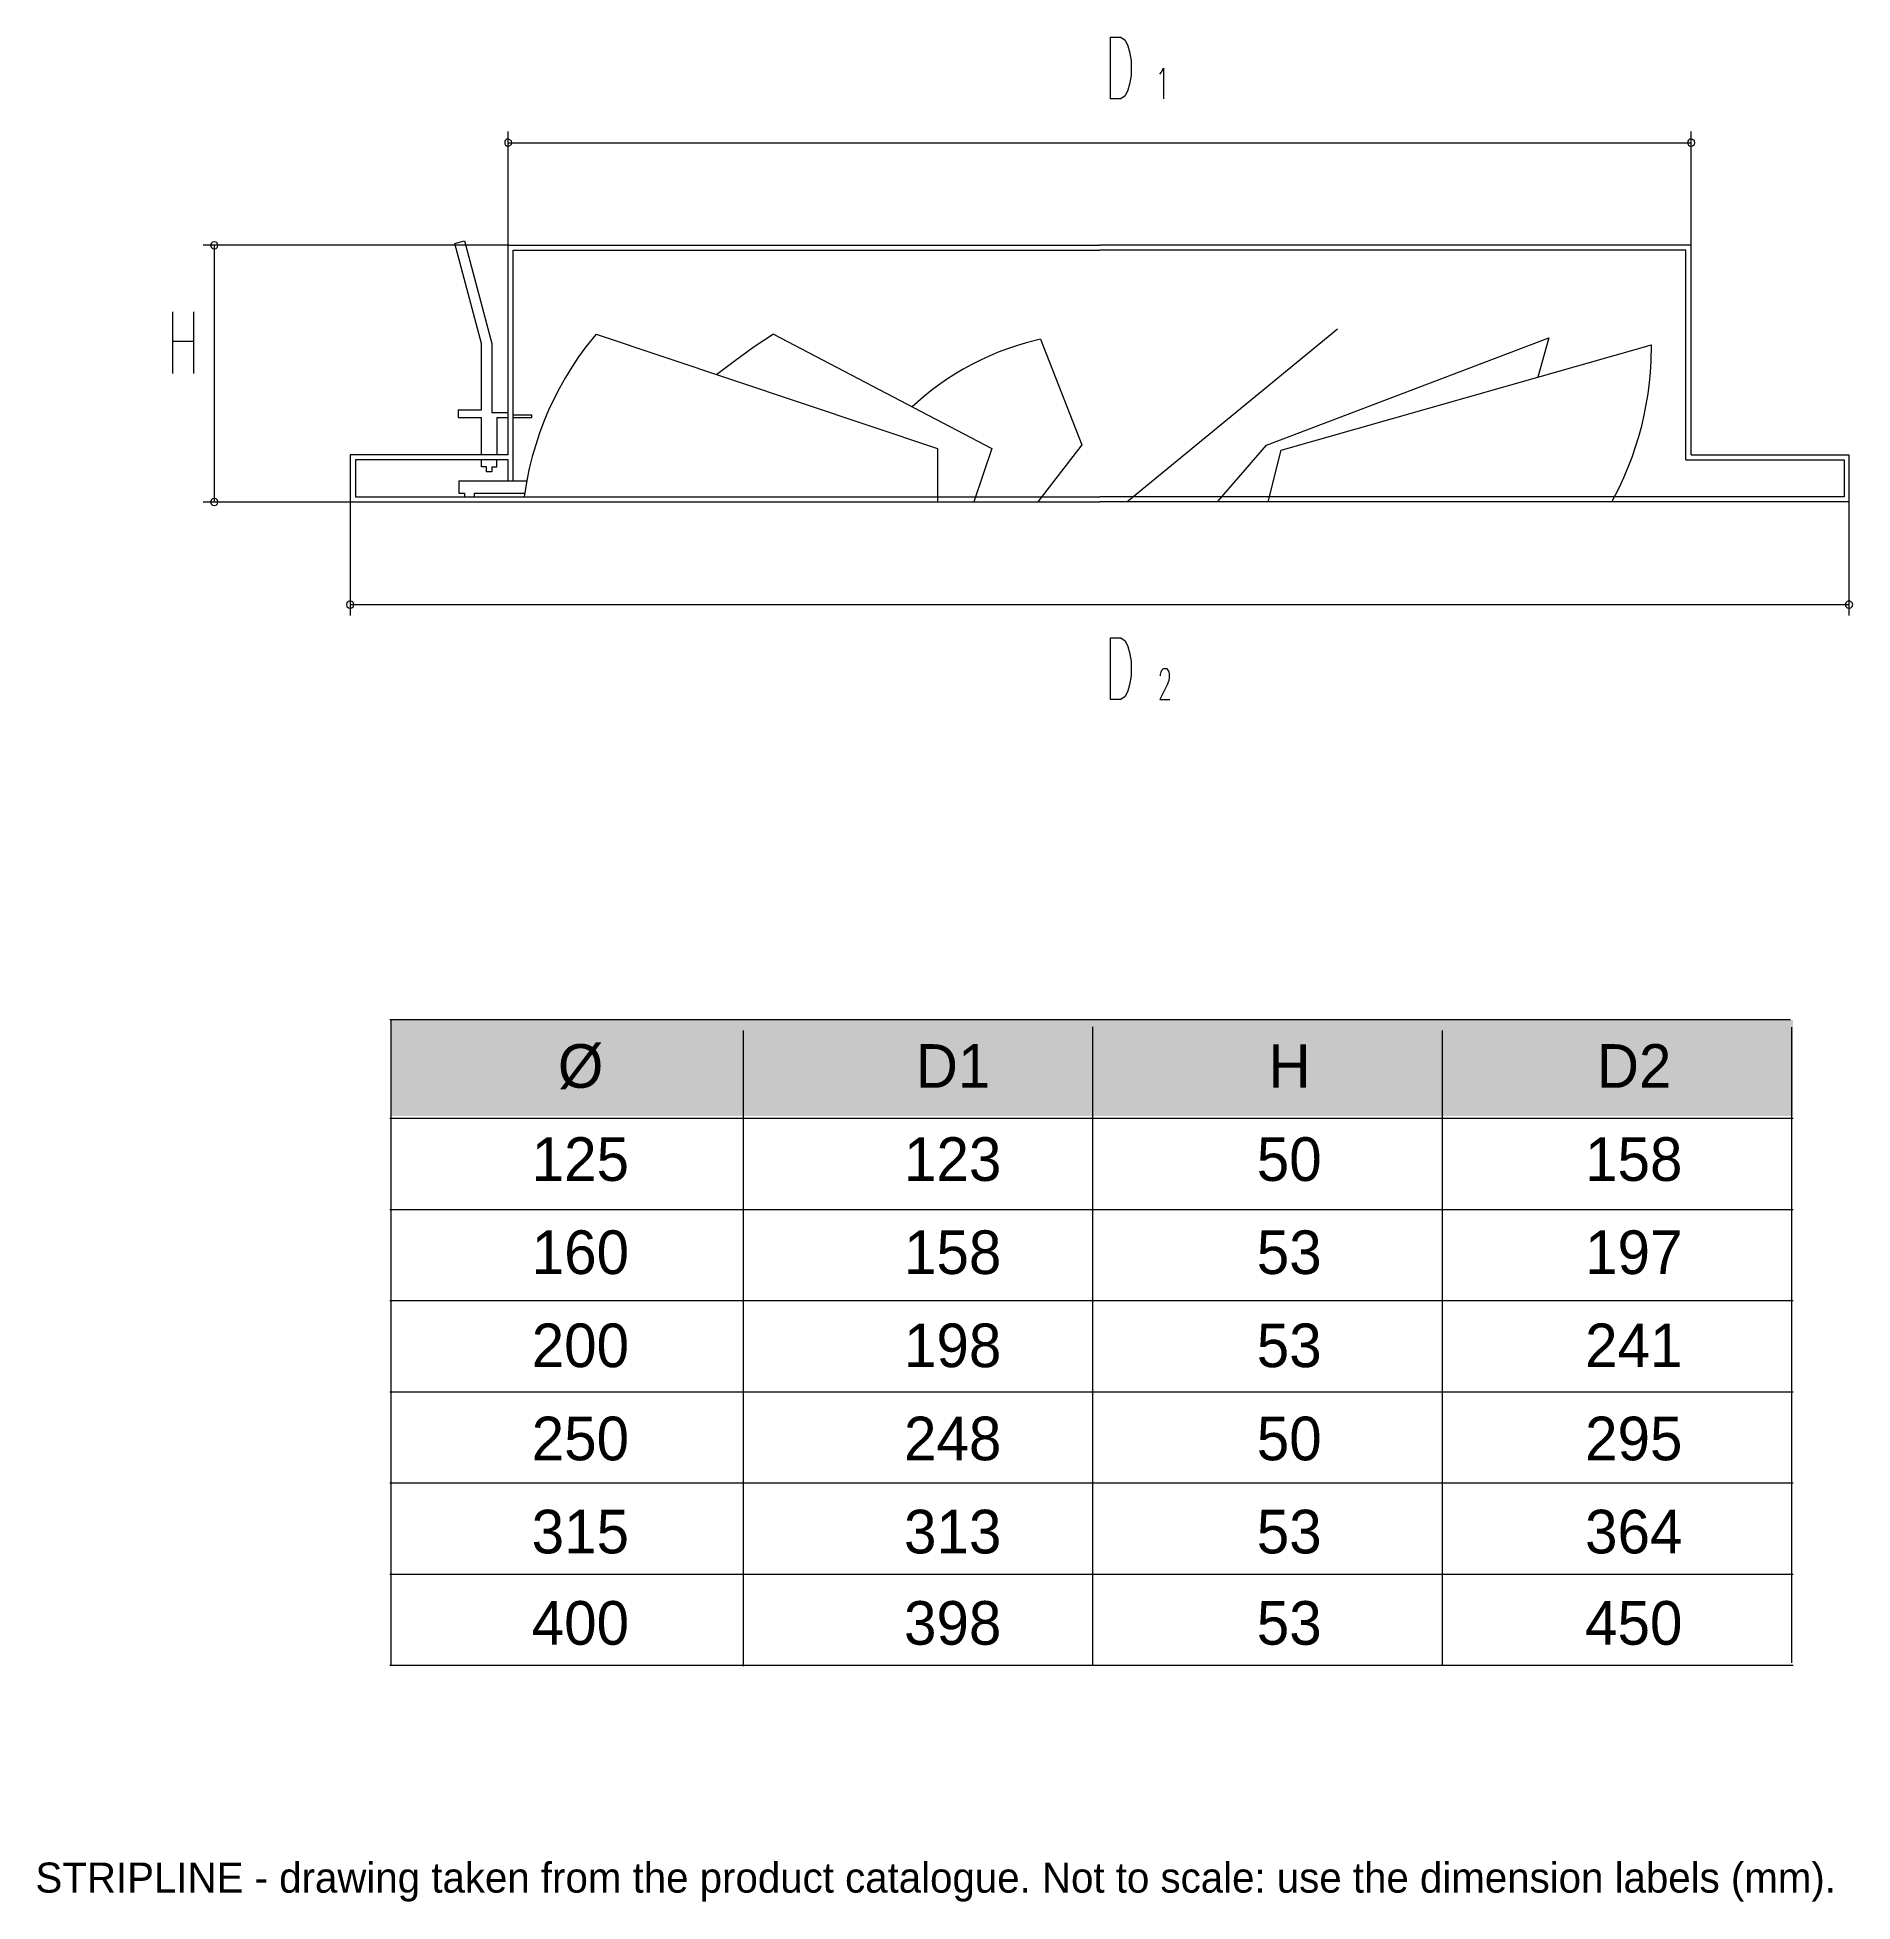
# Model space of a CAD drawing. Extents: x 0 to 242, y -13 to 235.
import ezdxf

# ---------------------------------------------------------------- set-up
doc = ezdxf.new("R2010")
doc.units = 0
for name, color, linetype in [('FILL', 8, 'Continuous'), ('GEOMETRY', 7, 'Continuous'), ('NOTE', 1, 'Continuous'), ('TEXT', 7, 'Continuous')]:
    doc.layers.add(name, color=color, linetype=linetype)

msp = doc.modelspace()

# ---------------------------------------------------------------- hatches: boundary and pattern name
at = {"layer": 'FILL'}
msp.add_hatch(color=7, dxfattribs=at).paths.add_polyline_path([(47.25, 104.01), (233.6, 104.01), (233.6, 91.23), (47.25, 91.23), (47.25, 104.01)])

# ---------------------------------------------------------------- linework, layer by layer
at = {"layer": 'GEOMETRY', "lineweight": 13}
for points in [[(142.88, 226.48), (142.88, 234.66), (144.27, 234.66), (144.85, 234.29), (145.22, 233.51), (145.43, 232.73), (145.63, 231.54), (145.63, 229.6), (145.43, 228.42), (145.22, 227.64), (144.85, 226.86), (144.27, 226.48), (142.88, 226.48)], [(63.31, 220.64), (63.26, 220.9), (62.98, 221.08), (62.76, 221.14), (62.59, 221.1), (62.47, 221), (62.39, 220.84), (62.37, 220.66), (62.39, 220.48), (62.47, 220.32), (62.59, 220.21), (62.76, 220.18), (62.98, 220.24), (63.26, 220.41), (63.31, 220.64)], [(220.57, 220.64), (220.51, 220.9), (220.24, 221.08), (220.02, 221.14), (219.84, 221.1), (219.72, 220.99), (219.65, 220.84), (219.62, 220.66), (219.65, 220.48), (219.72, 220.33), (219.84, 220.22), (220.02, 220.18), (220.24, 220.24), (220.51, 220.41), (220.57, 220.64)], [(24.24, 207.03), (24.18, 207.26), (24.01, 207.44), (23.77, 207.49), (23.51, 207.44), (23.34, 207.26), (23.28, 207.03), (23.34, 206.77), (23.51, 206.6), (23.77, 206.54), (24.01, 206.6), (24.18, 206.77), (24.24, 207.03)], [(24.24, 172.9), (24.18, 173.13), (24.01, 173.3), (23.77, 173.36), (23.51, 173.3), (23.34, 173.13), (23.28, 172.9), (23.34, 172.64), (23.51, 172.46), (23.77, 172.41), (24.01, 172.46), (24.18, 172.64), (24.24, 172.9)], [(42.33, 159.26), (42.27, 159.49), (42.07, 159.66), (41.84, 159.75), (41.61, 159.66), (41.41, 159.49), (41.35, 159.26), (41.41, 159), (41.61, 158.82), (41.84, 158.76), (42.07, 158.82), (42.27, 159), (42.33, 159.26)], [(241.56, 159.26), (241.5, 159.49), (241.32, 159.66), (241.06, 159.75), (240.83, 159.66), (240.66, 159.49), (240.57, 159.26), (240.66, 159), (240.83, 158.82), (241.06, 158.76), (241.32, 158.82), (241.5, 159), (241.56, 159.26)], [(142.88, 146.63), (142.88, 154.81), (144.27, 154.81), (144.85, 154.43), (145.22, 153.65), (145.43, 152.87), (145.63, 151.68), (145.63, 149.75), (145.43, 148.56), (145.22, 147.78), (144.85, 147), (144.27, 146.63), (142.88, 146.63)]]:
    msp.add_lwpolyline(points, close=True, dxfattribs=at)
for points in [[(149.44, 229.78), (149.64, 229.98), (149.93, 230.56), (149.93, 226.48)], [(62.82, 207.03), (62.82, 222.12)], [(62.82, 220.64), (220.08, 220.64)], [(220.08, 207.03), (220.08, 222.12)], [(62.82, 207.03), (22.3, 207.03)], [(23.77, 207.03), (23.77, 172.9)], [(59.27, 193.94), (55.74, 207.23), (57.01, 207.58)], [(57.01, 207.58), (60.66, 193.94), (60.66, 184.78)], [(57.01, 207.58), (60.66, 193.94)], [(62.82, 179.17), (62.82, 207.03)], [(62.82, 207.03), (141.47, 207.03)], [(63.52, 175.7), (63.52, 206.34)], [(63.52, 206.34), (141.47, 206.34)], [(220.08, 179.17), (220.08, 207.03), (141.47, 207.03)], [(219.39, 178.48), (219.39, 206.34), (141.47, 206.34)], [(18.25, 189.95), (18.25, 198.16)], [(21, 198.16), (21, 189.95)], [(145.08, 172.9), (173.06, 195.88)], [(18.25, 194.26), (21, 194.26)], [(59.27, 185.12), (59.27, 193.94)], [(74.53, 195.18), (73.17, 193.5), (72.2, 192.17), (71.29, 190.81), (70.44, 189.42), (69.64, 188), (68.9, 186.55), (68.21, 185.07), (67.58, 183.57), (67.01, 182.05), (66.49, 180.5), (66.04, 178.93), (65.64, 177.34), (65.31, 175.73), (64.96, 173.56)], [(74.53, 195.18), (119.9, 179.98), (119.9, 172.9)], [(98.11, 195.18), (95.54, 193.5), (93.03, 191.71), (90.57, 189.83)], [(98.11, 195.18), (127.13, 179.98), (124.73, 172.9)], [(133.58, 194.52), (131.67, 194.02), (130.42, 193.66), (129.19, 193.25), (127.98, 192.79), (126.78, 192.29), (125.6, 191.75), (124.45, 191.16), (123.31, 190.54), (122.2, 189.87), (121.11, 189.17), (120.04, 188.42), (119.01, 187.64), (118, 186.83), (116.55, 185.53)], [(133.58, 194.52), (139.07, 180.47), (133.26, 172.9)], [(157.1, 172.9), (163.63, 180.44), (201.15, 194.69), (199.71, 189.46)], [(163.87, 172.9), (165.6, 179.78), (214.82, 193.76)], [(209.53, 172.9), (210.54, 174.83), (211.15, 176.15), (211.71, 177.49), (212.23, 178.84), (212.7, 180.21), (213.13, 181.6), (213.51, 183), (213.84, 184.41), (214.12, 185.84), (214.36, 187.27), (214.54, 188.71), (214.68, 190.15), (214.76, 191.6), (214.82, 193.76)], [(56.17, 185.12), (59.27, 185.12)], [(56.17, 185.12), (56.17, 184.11), (59.27, 184.11)], [(59.27, 179.17), (59.27, 184.11)], [(60.65, 184.78), (62.82, 184.78)], [(61.32, 184.11), (61.32, 179.17)], [(61.32, 184.11), (62.82, 184.11)], [(63.52, 184.46), (66, 184.46)], [(63.52, 184.11), (66, 184.11), (66, 184.46)], [(62.82, 179.17), (41.84, 179.17)], [(41.84, 179.17), (41.84, 172.9)], [(62.82, 178.48), (42.53, 178.48)], [(42.53, 178.48), (42.53, 173.56)], [(60.65, 177.55), (60.65, 176.89), (59.96, 176.89), (59.96, 177.55), (59.27, 177.55), (59.27, 178.48)], [(60.65, 177.55), (61.32, 177.55), (61.32, 178.48)], [(62.82, 175.7), (62.82, 178.48)], [(220.08, 179.17), (241.06, 179.17), (241.06, 172.9), (141.47, 172.9)], [(219.39, 178.48), (240.4, 178.48), (240.4, 173.56), (141.47, 173.56)], [(42.53, 173.56), (141.47, 173.56)], [(56.26, 175.7), (56.26, 174.05), (57.04, 174.05)], [(56.26, 175.7), (65.31, 175.7)], [(57.04, 174.05), (57.04, 173.56)], [(58.37, 173.56), (58.37, 174.05), (65.05, 174.05)], [(22.3, 172.9), (41.84, 172.9)], [(41.84, 172.9), (141.47, 172.9)], [(41.84, 172.9), (41.84, 157.78)], [(241.06, 172.9), (241.06, 157.78)], [(41.84, 159.26), (241.06, 159.26)], [(149.56, 149.75), (149.56, 149.95), (149.64, 150.32), (149.73, 150.53), (149.93, 150.73), (150.34, 150.73), (150.51, 150.53), (150.63, 150.32), (150.71, 149.95), (150.71, 149.54), (150.63, 149.17), (150.43, 148.56), (149.44, 146.63), (150.8, 146.63)]]:
    msp.add_lwpolyline(points, dxfattribs=at)
at = {"layer": 'GEOMETRY', "lineweight": 20}
for points in [[(47.12, 104.07), (233.29, 104.07)], [(47.25, 104.01), (47.25, 18.24)], [(94.07, 102.64), (94.07, 18.09)], [(140.52, 103.09), (140.52, 18.32)], [(186.97, 102.64), (186.97, 18.23)], [(233.42, 103.04), (233.42, 18.53)], [(47.12, 90.95), (233.63, 90.95)], [(47.12, 78.84), (233.63, 78.84)], [(47.12, 66.72), (233.63, 66.72)], [(47.12, 54.6), (233.63, 54.6)], [(47.12, 42.48), (233.63, 42.48)], [(47.12, 30.36), (233.63, 30.36)], [(47.12, 18.24), (233.63, 18.24)]]:
    msp.add_lwpolyline(points, dxfattribs=at)

# ---------------------------------------------------------------- texts
at = {"layer": 'NOTE'}
msp.add_text('STRIPLINE - drawing taken from the product catalogue. Not to scale: use the dimension labels (mm).', height=4, dxfattribs=at).set_placement((0, -12))
at = {"layer": 'TEXT'}
for s, height, p in [('Ø', 5.8, (69.45, 95)), ('D1', 5.801, (117.01, 95)), ('H', 5.8, (163.9, 95)), ('D2', 5.801, (207.54, 95)), ('125', 5.801, (65.96, 82.62)), ('123', 5.801, (115.45, 82.62)), ('50', 5.801, (162.34, 82.62)), ('158', 5.801, (205.98, 82.62)), ('160', 5.801, (65.96, 70.24)), ('158', 5.801, (115.45, 70.24)), ('53', 5.801, (162.34, 70.24)), ('197', 5.801, (205.98, 70.24)), ('200', 5.801, (65.96, 57.86)), ('198', 5.801, (115.45, 57.86)), ('53', 5.801, (162.34, 57.86)), ('241', 5.801, (205.98, 57.86)), ('250', 5.801, (65.96, 45.48)), ('248', 5.801, (115.45, 45.48)), ('50', 5.801, (162.34, 45.48)), ('295', 5.801, (205.98, 45.48)), ('315', 5.801, (65.96, 33.1)), ('313', 5.801, (115.45, 33.1)), ('53', 5.801, (162.34, 33.1)), ('364', 5.801, (205.98, 33.1)), ('400', 5.801, (65.96, 20.96)), ('398', 5.801, (115.45, 20.96)), ('53', 5.801, (162.34, 20.96)), ('450', 5.801, (205.98, 20.96))]:
    msp.add_text(s, height=height, dxfattribs=at).set_placement(p)

doc.saveas('drawing.dxf')
